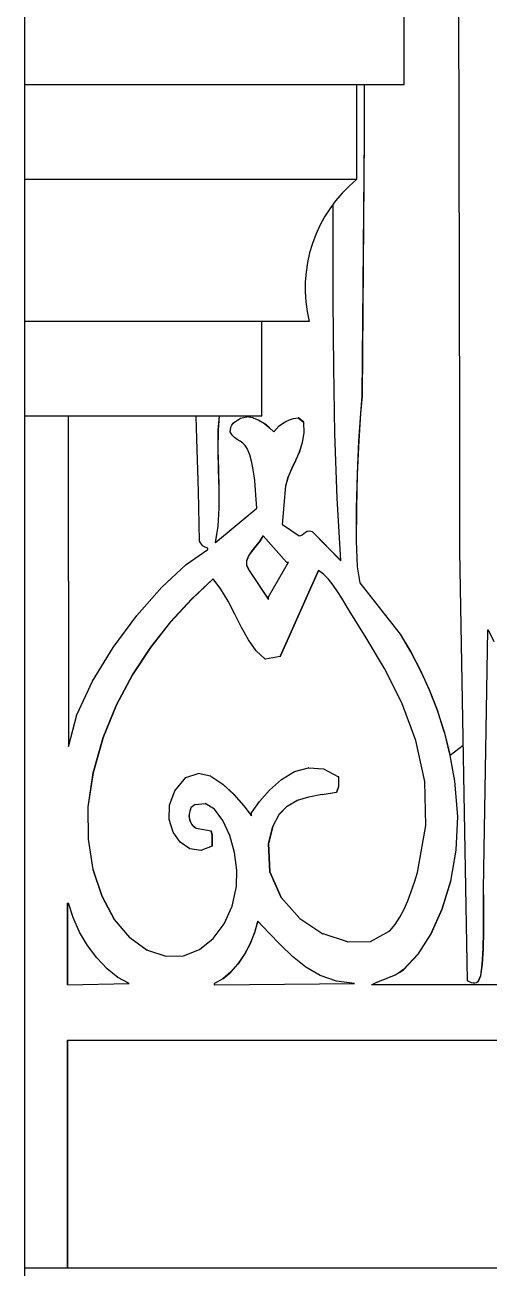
# Model space of a CAD drawing. Header units: inches. Extents: x 3672 to 10975, y -27382 to -746.
# Drawn here: x 4381.78 to 4386.68, y -26998.6 to -26985.46 of the extents above; entities that cross this region are included whole.
import ezdxf

# ---------------------------------------------------------------- set-up
doc = ezdxf.new("R2010")
doc.units = ezdxf.units.IN
doc.header["$LTSCALE"] = 17
doc.header["$MEASUREMENT"] = 0
doc.layers.add('25 BOT BAR', color=12, linetype='Continuous', lineweight=25)

msp = doc.modelspace()

# ---------------------------------------------------------------- linework, layer by layer
for p, q in [((4381.784, -26998.596), (4381.784, -26974.596)), ((4386.372, -26989.718), (4386.361, -26984.565)), ((4385.363, -26986.096), (4385.363, -26986.643)), ((4385.365, -26986.643), (4385.365, -26986.096)), ((4385.363, -26986.643), (4385.34, -26989.381)), ((4385.342, -26989.381), (4385.365, -26986.643)), ((4385.365, -26986.643), (4385.363, -26986.643)), ((4385.035, -26987.665), (4385.036, -26987.355)), ((4385.036, -26988.374), (4385.035, -26987.665)), ((4385.041, -26989.081), (4385.036, -26988.374)), ((4385.054, -26989.779), (4385.041, -26989.081)), ((4385.34, -26989.381), (4385.323, -26989.568)), ((4385.326, -26989.568), (4385.342, -26989.381)), ((4385.342, -26989.381), (4385.34, -26989.381)), ((4382.241, -26989.596), (4382.244, -26993.085)), ((4382.246, -26993.076), (4382.244, -26989.596)), ((4383.598, -26989.834), (4383.59, -26989.596)), ((4383.833, -26989.596), (4383.822, -26989.744)), ((4383.824, -26989.744), (4383.835, -26989.596)), ((4383.994, -26989.659), (4384.058, -26989.618)), ((4384.058, -26989.618), (4384.123, -26989.604)), ((4384.125, -26989.604), (4384.123, -26989.604)), ((4384.123, -26989.604), (4384.124, -26989.604)), ((4384.125, -26989.604), (4384.124, -26989.604)), ((4384.188, -26989.613), (4384.125, -26989.604)), ((4384.19, -26989.613), (4384.188, -26989.613)), ((4384.19, -26989.613), (4384.251, -26989.638)), ((4384.575, -26989.634), (4384.618, -26989.622)), ((4384.618, -26989.622), (4384.667, -26989.615)), ((4384.667, -26989.615), (4384.723, -26989.659)), ((4384.669, -26989.615), (4384.667, -26989.615)), ((4384.725, -26989.659), (4384.669, -26989.615)), ((4385.323, -26989.568), (4385.305, -26989.856)), ((4385.308, -26989.856), (4385.326, -26989.568)), ((4385.326, -26989.568), (4385.323, -26989.568)), ((4383.822, -26989.744), (4383.82, -26989.952)), ((4383.824, -26989.744), (4383.822, -26989.744)), ((4383.822, -26989.952), (4383.824, -26989.744)), ((4383.949, -26989.762), (4383.953, -26989.738)), ((4383.953, -26989.738), (4383.956, -26989.719)), ((4383.956, -26989.719), (4383.96, -26989.704)), ((4383.96, -26989.704), (4383.965, -26989.692)), ((4383.965, -26989.692), (4383.972, -26989.682)), ((4383.972, -26989.682), (4383.981, -26989.671)), ((4383.981, -26989.671), (4383.994, -26989.659)), ((4384.253, -26989.638), (4384.251, -26989.638)), ((4384.253, -26989.638), (4384.31, -26989.675)), ((4384.312, -26989.675), (4384.31, -26989.675)), ((4384.31, -26989.675), (4384.363, -26989.718)), ((4384.365, -26989.718), (4384.312, -26989.675)), ((4384.365, -26989.718), (4384.363, -26989.718)), ((4384.363, -26989.718), (4384.409, -26989.762)), ((4384.41, -26989.76), (4384.365, -26989.718)), ((4384.41, -26989.76), (4384.437, -26989.729)), ((4384.437, -26989.729), (4384.467, -26989.699)), ((4384.467, -26989.699), (4384.5, -26989.673)), ((4384.5, -26989.673), (4384.536, -26989.652)), ((4384.536, -26989.652), (4384.575, -26989.634)), ((4384.723, -26989.659), (4384.727, -26989.772)), ((4384.725, -26989.659), (4384.723, -26989.659)), ((4384.729, -26989.772), (4384.725, -26989.659)), ((4386.372, -26991.02), (4386.372, -26989.718)), ((4383.616, -26990.388), (4383.598, -26989.834)), ((4383.971, -26989.795), (4383.949, -26989.762)), ((4383.996, -26989.821), (4383.971, -26989.795)), ((4384.024, -26989.842), (4383.996, -26989.821)), ((4384.053, -26989.861), (4384.024, -26989.842)), ((4384.081, -26989.882), (4384.053, -26989.861)), ((4384.107, -26989.906), (4384.081, -26989.882)), ((4384.409, -26989.762), (4384.41, -26989.76)), ((4384.71, -26989.875), (4384.679, -26989.971)), ((4384.681, -26989.971), (4384.712, -26989.875)), ((4384.727, -26989.772), (4384.71, -26989.875)), ((4384.712, -26989.875), (4384.71, -26989.875)), ((4384.712, -26989.875), (4384.729, -26989.772)), ((4384.729, -26989.772), (4384.727, -26989.772)), ((4385.078, -26990.461), (4385.054, -26989.779)), ((4385.305, -26989.856), (4385.29, -26990.204)), ((4385.292, -26990.204), (4385.308, -26989.856)), ((4385.308, -26989.856), (4385.305, -26989.856)), ((4383.82, -26989.952), (4383.825, -26990.161)), ((4383.822, -26989.952), (4383.82, -26989.952)), ((4383.827, -26990.161), (4383.822, -26989.952)), ((4384.128, -26989.937), (4384.107, -26989.906)), ((4384.156, -26990.004), (4384.128, -26989.937)), ((4384.178, -26990.086), (4384.156, -26990.004)), ((4384.679, -26989.971), (4384.639, -26990.063)), ((4384.641, -26990.063), (4384.681, -26989.971)), ((4384.681, -26989.971), (4384.679, -26989.971)), ((4384.195, -26990.179), (4384.178, -26990.086)), ((4384.639, -26990.063), (4384.597, -26990.152)), ((4384.6, -26990.152), (4384.641, -26990.063)), ((4384.641, -26990.063), (4384.639, -26990.063)), ((4383.827, -26990.161), (4383.825, -26990.161)), ((4383.825, -26990.161), (4383.83, -26990.367)), ((4383.832, -26990.367), (4383.827, -26990.161)), ((4384.208, -26990.277), (4384.195, -26990.179)), ((4384.217, -26990.378), (4384.208, -26990.277)), ((4384.56, -26990.241), (4384.532, -26990.332)), ((4384.535, -26990.332), (4384.562, -26990.241)), ((4384.597, -26990.152), (4384.56, -26990.241)), ((4384.562, -26990.241), (4384.56, -26990.241)), ((4384.562, -26990.241), (4384.6, -26990.152)), ((4384.6, -26990.152), (4384.597, -26990.152)), ((4385.29, -26990.204), (4385.28, -26990.57)), ((4385.282, -26990.57), (4385.292, -26990.204)), ((4385.292, -26990.204), (4385.29, -26990.204)), ((4383.624, -26990.918), (4383.616, -26990.388)), ((4383.832, -26990.367), (4383.83, -26990.367)), ((4383.83, -26990.367), (4383.83, -26990.567)), ((4383.832, -26990.567), (4383.832, -26990.367)), ((4384.224, -26990.475), (4384.217, -26990.378)), ((4384.532, -26990.332), (4384.499, -26990.742)), ((4384.501, -26990.742), (4384.535, -26990.332)), ((4384.535, -26990.332), (4384.532, -26990.332)), ((4384.229, -26990.567), (4384.224, -26990.475)), ((4385.116, -26991.121), (4385.078, -26990.461)), ((4383.794, -26990.931), (4384.229, -26990.567)), ((4383.83, -26990.567), (4383.819, -26990.757)), ((4383.822, -26990.757), (4383.832, -26990.567)), ((4383.832, -26990.567), (4383.83, -26990.567)), ((4385.28, -26990.57), (4385.279, -26990.912)), ((4385.282, -26990.57), (4385.28, -26990.57)), ((4385.281, -26990.912), (4385.282, -26990.57)), ((4383.819, -26990.757), (4383.792, -26990.933)), ((4383.794, -26990.931), (4383.822, -26990.757)), ((4383.822, -26990.757), (4383.819, -26990.757)), ((4384.501, -26990.742), (4384.499, -26990.742)), ((4384.501, -26990.742), (4384.678, -26990.859)), ((4384.762, -26990.811), (4384.785, -26990.808)), ((4384.787, -26990.808), (4384.785, -26990.808)), ((4384.787, -26990.808), (4384.813, -26990.816)), ((4383.636, -26990.934), (4383.624, -26990.918)), ((4383.646, -26990.948), (4383.636, -26990.934)), ((4383.792, -26990.933), (4383.794, -26990.931)), ((4384.264, -26990.912), (4384.223, -26990.965)), ((4384.225, -26990.965), (4384.266, -26990.912)), ((4384.297, -26990.859), (4384.264, -26990.912)), ((4384.266, -26990.912), (4384.264, -26990.912)), ((4384.266, -26990.912), (4384.298, -26990.861)), ((4384.298, -26990.861), (4384.297, -26990.859)), ((4384.544, -26991.138), (4384.298, -26990.861)), ((4384.678, -26990.859), (4384.694, -26990.858)), ((4384.694, -26990.858), (4384.709, -26990.849)), ((4384.709, -26990.849), (4384.725, -26990.835)), ((4384.725, -26990.835), (4384.742, -26990.822)), ((4384.742, -26990.822), (4384.762, -26990.811)), ((4384.815, -26990.816), (4384.813, -26990.816)), ((4384.813, -26990.816), (4385.116, -26991.123)), ((4385.116, -26991.121), (4384.815, -26990.816)), ((4385.281, -26990.912), (4385.279, -26990.912)), ((4385.279, -26990.912), (4385.29, -26991.188)), ((4385.292, -26991.188), (4385.281, -26990.912)), ((4383.485, -26991.163), (4383.713, -26991.006)), ((4383.655, -26990.959), (4383.646, -26990.948)), ((4383.665, -26990.968), (4383.655, -26990.959)), ((4383.677, -26990.977), (4383.665, -26990.968)), ((4383.692, -26990.984), (4383.677, -26990.977)), ((4383.713, -26990.991), (4383.692, -26990.984)), ((4383.713, -26991.006), (4383.713, -26990.991)), ((4384.18, -26991.019), (4384.144, -26991.072)), ((4384.146, -26991.072), (4384.182, -26991.019)), ((4384.223, -26990.965), (4384.18, -26991.019)), ((4384.182, -26991.019), (4384.18, -26991.019)), ((4384.182, -26991.019), (4384.225, -26990.965)), ((4384.225, -26990.965), (4384.223, -26990.965)), ((4386.451, -26995.559), (4386.372, -26991.02)), ((4383.229, -26991.402), (4383.485, -26991.163)), ((4384.144, -26991.072), (4384.122, -26991.124)), ((4384.124, -26991.124), (4384.122, -26991.124)), ((4384.122, -26991.124), (4384.122, -26991.175)), ((4384.124, -26991.175), (4384.122, -26991.175)), ((4384.122, -26991.175), (4384.151, -26991.225)), ((4384.124, -26991.124), (4384.146, -26991.072)), ((4384.124, -26991.175), (4384.124, -26991.124)), ((4384.153, -26991.225), (4384.124, -26991.175)), ((4384.146, -26991.072), (4384.144, -26991.072)), ((4384.353, -26991.504), (4384.566, -26991.138)), ((4384.544, -26991.138), (4384.566, -26991.138)), ((4385.116, -26991.123), (4385.116, -26991.121)), ((4385.292, -26991.188), (4385.29, -26991.188)), ((4385.29, -26991.188), (4385.318, -26991.357)), ((4385.32, -26991.357), (4385.292, -26991.188)), ((4383.769, -26991.313), (4383.542, -26991.529)), ((4383.544, -26991.529), (4383.77, -26991.314)), ((4383.77, -26991.314), (4383.769, -26991.313)), ((4383.852, -26991.423), (4383.77, -26991.314)), ((4384.153, -26991.225), (4384.151, -26991.225)), ((4384.151, -26991.225), (4384.353, -26991.533)), ((4384.353, -26991.53), (4384.153, -26991.225)), ((4384.88, -26991.225), (4384.476, -26992.133)), ((4384.478, -26992.133), (4384.882, -26991.227)), ((4384.882, -26991.227), (4384.88, -26991.225)), ((4384.933, -26991.266), (4384.882, -26991.227)), ((4384.985, -26991.319), (4384.933, -26991.266)), ((4385.034, -26991.382), (4384.985, -26991.319)), ((4382.965, -26991.7), (4383.229, -26991.402)), ((4383.927, -26991.551), (4383.852, -26991.423)), ((4385.081, -26991.449), (4385.034, -26991.382)), ((4385.126, -26991.519), (4385.081, -26991.449)), ((4385.32, -26991.357), (4385.318, -26991.357)), ((4385.318, -26991.357), (4385.744, -26991.899)), ((4385.746, -26991.899), (4385.32, -26991.357)), ((4383.542, -26991.529), (4383.32, -26991.77)), ((4383.323, -26991.77), (4383.544, -26991.529)), ((4383.544, -26991.529), (4383.542, -26991.529)), ((4383.997, -26991.689), (4383.927, -26991.551)), ((4384.353, -26991.53), (4384.353, -26991.504)), ((4384.353, -26991.533), (4384.353, -26991.53)), ((4385.206, -26991.65), (4385.126, -26991.519)), ((4382.714, -26992.039), (4382.965, -26991.7)), ((4384.067, -26991.828), (4383.997, -26991.689)), ((4385.385, -26991.938), (4385.206, -26991.65)), ((4383.32, -26991.77), (4383.111, -26992.036)), ((4383.113, -26992.036), (4383.323, -26991.77)), ((4383.323, -26991.77), (4383.32, -26991.77)), ((4384.141, -26991.96), (4384.067, -26991.828)), ((4386.664, -26991.855), (4386.619, -26994.592)), ((4386.621, -26994.592), (4386.666, -26991.855)), ((4386.666, -26991.855), (4386.664, -26991.855)), ((4386.666, -26991.855), (4386.675, -26991.855)), ((4386.735, -26991.98), (4386.675, -26991.855)), ((4384.224, -26992.074), (4384.141, -26991.96)), ((4385.578, -26992.263), (4385.385, -26991.938)), ((4385.746, -26991.899), (4385.744, -26991.899)), ((4385.744, -26991.899), (4385.854, -26992.087)), ((4385.856, -26992.087), (4385.746, -26991.899)), ((4382.496, -26992.396), (4382.714, -26992.039)), ((4383.111, -26992.036), (4382.918, -26992.328)), ((4382.92, -26992.328), (4383.113, -26992.036)), ((4383.113, -26992.036), (4383.111, -26992.036)), ((4384.319, -26992.162), (4384.224, -26992.074)), ((4385.856, -26992.087), (4385.854, -26992.087)), ((4385.854, -26992.087), (4385.956, -26992.282)), ((4385.958, -26992.282), (4385.856, -26992.087)), ((4384.321, -26992.162), (4384.319, -26992.162)), ((4384.476, -26992.133), (4384.321, -26992.162)), ((4384.478, -26992.133), (4384.476, -26992.133)), ((4382.918, -26992.328), (4382.749, -26992.646)), ((4382.751, -26992.646), (4382.92, -26992.328)), ((4382.92, -26992.328), (4382.918, -26992.328)), ((4385.76, -26992.625), (4385.578, -26992.263)), ((4385.956, -26992.282), (4386.049, -26992.486)), ((4385.958, -26992.282), (4385.956, -26992.282)), ((4386.051, -26992.486), (4385.958, -26992.282)), ((4382.332, -26992.752), (4382.496, -26992.396)), ((4386.051, -26992.486), (4386.049, -26992.486)), ((4386.049, -26992.486), (4386.133, -26992.701)), ((4386.135, -26992.701), (4386.051, -26992.486)), ((4382.749, -26992.646), (4382.608, -26992.991)), ((4382.61, -26992.991), (4382.751, -26992.646)), ((4382.751, -26992.646), (4382.749, -26992.646)), ((4385.909, -26993.023), (4385.76, -26992.625)), ((4382.246, -26993.076), (4382.332, -26992.752)), ((4386.133, -26992.701), (4386.206, -26992.932)), ((4386.135, -26992.701), (4386.133, -26992.701)), ((4386.208, -26992.932), (4386.135, -26992.701)), ((4382.608, -26992.991), (4382.502, -26993.363)), ((4382.504, -26993.363), (4382.61, -26992.991)), ((4382.61, -26992.991), (4382.608, -26992.991)), ((4386.001, -26993.455), (4385.909, -26993.023)), ((4386.208, -26992.932), (4386.206, -26992.932)), ((4386.206, -26992.932), (4386.268, -26993.181)), ((4386.208, -26992.932), (4386.27, -26993.181)), ((4382.244, -26993.085), (4382.246, -26993.076)), ((4386.269, -26993.176), (4386.408, -26993.072)), ((4386.27, -26993.181), (4386.268, -26993.181)), ((4386.268, -26993.181), (4386.316, -26993.451)), ((4386.318, -26993.451), (4386.27, -26993.181)), ((4382.502, -26993.363), (4382.449, -26993.721)), ((4382.451, -26993.721), (4382.504, -26993.363)), ((4382.504, -26993.363), (4382.502, -26993.363)), ((4383.366, -26993.553), (4383.483, -26993.413)), ((4383.483, -26993.413), (4383.61, -26993.37)), ((4383.612, -26993.37), (4383.61, -26993.37)), ((4383.612, -26993.37), (4383.612, -26993.37)), ((4383.742, -26993.4), (4383.612, -26993.37)), ((4383.744, -26993.4), (4383.742, -26993.4)), ((4383.744, -26993.4), (4383.87, -26993.482)), ((4384.365, -26993.545), (4384.489, -26993.435)), ((4384.489, -26993.435), (4384.627, -26993.351)), ((4384.627, -26993.351), (4384.776, -26993.309)), ((4384.778, -26993.309), (4384.776, -26993.309)), ((4384.778, -26993.309), (4384.932, -26993.322)), ((4384.935, -26993.322), (4384.932, -26993.322)), ((4384.935, -26993.322), (4385.093, -26993.407)), ((4385.095, -26993.407), (4385.093, -26993.407)), ((4385.093, -26993.407), (4385.093, -26993.509)), ((4385.095, -26993.509), (4385.095, -26993.407)), ((4383.31, -26993.706), (4383.366, -26993.553)), ((4383.872, -26993.482), (4383.87, -26993.482)), ((4383.87, -26993.482), (4383.989, -26993.594)), ((4383.991, -26993.594), (4383.872, -26993.482)), ((4384.259, -26993.667), (4384.365, -26993.545)), ((4385.093, -26993.509), (4385.071, -26993.568)), ((4385.073, -26993.568), (4385.095, -26993.509)), ((4385.095, -26993.509), (4385.093, -26993.509)), ((4386.014, -26993.92), (4386.001, -26993.455)), ((4386.318, -26993.451), (4386.316, -26993.451)), ((4386.316, -26993.451), (4386.347, -26993.824)), ((4386.349, -26993.824), (4386.318, -26993.451)), ((4383.581, -26993.699), (4383.686, -26993.687)), ((4383.785, -26993.748), (4383.686, -26993.687)), ((4383.991, -26993.594), (4383.989, -26993.594)), ((4383.989, -26993.594), (4384.092, -26993.713)), ((4384.095, -26993.713), (4383.991, -26993.594)), ((4384.173, -26993.787), (4384.259, -26993.667)), ((4384.552, -26993.714), (4384.654, -26993.656)), ((4384.656, -26993.656), (4384.654, -26993.656)), ((4384.777, -26993.619), (4384.656, -26993.656)), ((4384.779, -26993.619), (4384.777, -26993.619)), ((4384.916, -26993.593), (4384.779, -26993.619)), ((4384.918, -26993.593), (4384.916, -26993.593)), ((4384.918, -26993.593), (4385.071, -26993.568)), ((4385.073, -26993.568), (4385.071, -26993.568)), ((4382.451, -26993.721), (4382.449, -26993.721)), ((4382.449, -26993.721), (4382.45, -26994.064)), ((4382.453, -26994.064), (4382.451, -26993.721)), ((4383.307, -26993.856), (4383.31, -26993.706)), ((4383.517, -26993.803), (4383.516, -26993.82)), ((4383.518, -26993.82), (4383.516, -26993.82)), ((4383.516, -26993.82), (4383.518, -26993.839)), ((4383.52, -26993.786), (4383.517, -26993.803)), ((4383.519, -26993.803), (4383.517, -26993.803)), ((4383.518, -26993.82), (4383.519, -26993.803)), ((4383.52, -26993.839), (4383.518, -26993.82)), ((4383.519, -26993.803), (4383.522, -26993.786)), ((4383.524, -26993.769), (4383.52, -26993.786)), ((4383.522, -26993.786), (4383.52, -26993.786)), ((4383.522, -26993.786), (4383.526, -26993.769)), ((4383.529, -26993.75), (4383.524, -26993.769)), ((4383.526, -26993.769), (4383.524, -26993.769)), ((4383.526, -26993.769), (4383.531, -26993.75)), ((4383.534, -26993.729), (4383.529, -26993.75)), ((4383.531, -26993.75), (4383.529, -26993.75)), ((4383.531, -26993.75), (4383.536, -26993.729)), ((4383.536, -26993.729), (4383.534, -26993.729)), ((4383.579, -26993.699), (4383.536, -26993.729)), ((4383.581, -26993.699), (4383.579, -26993.699)), ((4383.873, -26993.866), (4383.785, -26993.748)), ((4384.092, -26993.713), (4384.173, -26993.817)), ((4384.095, -26993.713), (4384.092, -26993.713)), ((4384.173, -26993.814), (4384.095, -26993.713)), ((4384.173, -26993.814), (4384.173, -26993.787)), ((4384.173, -26993.817), (4384.173, -26993.814)), ((4384.463, -26993.802), (4384.398, -26993.931)), ((4384.4, -26993.931), (4384.466, -26993.802)), ((4384.549, -26993.714), (4384.463, -26993.802)), ((4384.466, -26993.802), (4384.463, -26993.802)), ((4384.466, -26993.802), (4384.552, -26993.714)), ((4384.552, -26993.714), (4384.549, -26993.714)), ((4386.347, -26993.824), (4386.331, -26994.179)), ((4386.333, -26994.179), (4386.349, -26993.824)), ((4386.349, -26993.824), (4386.347, -26993.824)), ((4383.348, -26993.99), (4383.307, -26993.856)), ((4383.52, -26993.839), (4383.518, -26993.839)), ((4383.518, -26993.839), (4383.523, -26993.86)), ((4383.525, -26993.86), (4383.52, -26993.839)), ((4383.525, -26993.86), (4383.523, -26993.86)), ((4383.523, -26993.86), (4383.53, -26993.881)), ((4383.532, -26993.881), (4383.525, -26993.86)), ((4383.532, -26993.881), (4383.53, -26993.881)), ((4383.53, -26993.881), (4383.537, -26993.897)), ((4383.539, -26993.897), (4383.532, -26993.881)), ((4383.539, -26993.897), (4383.537, -26993.897)), ((4383.537, -26993.897), (4383.544, -26993.91)), ((4383.546, -26993.91), (4383.539, -26993.897)), ((4383.546, -26993.91), (4383.544, -26993.91)), ((4383.544, -26993.91), (4383.552, -26993.92)), ((4383.554, -26993.92), (4383.546, -26993.91)), ((4383.554, -26993.92), (4383.552, -26993.92)), ((4383.552, -26993.92), (4383.562, -26993.929)), ((4383.564, -26993.929), (4383.554, -26993.92)), ((4383.564, -26993.929), (4383.562, -26993.929)), ((4383.562, -26993.929), (4383.574, -26993.938)), ((4383.577, -26993.938), (4383.564, -26993.929)), ((4383.577, -26993.938), (4383.574, -26993.938)), ((4383.577, -26993.938), (4383.59, -26993.948)), ((4383.592, -26993.948), (4383.59, -26993.948)), ((4383.592, -26993.948), (4383.747, -26993.978)), ((4383.944, -26994.024), (4383.873, -26993.866)), ((4384.398, -26993.931), (4384.353, -26994.109)), ((4384.355, -26994.109), (4384.4, -26993.931)), ((4384.4, -26993.931), (4384.398, -26993.931)), ((4385.924, -26994.417), (4386.014, -26993.92)), ((4382.453, -26994.064), (4382.45, -26994.064)), ((4382.45, -26994.064), (4382.501, -26994.383)), ((4382.503, -26994.383), (4382.453, -26994.064)), ((4383.423, -26994.097), (4383.348, -26993.99)), ((4383.749, -26993.978), (4383.747, -26993.978)), ((4383.747, -26993.978), (4383.758, -26994.021)), ((4383.76, -26994.021), (4383.749, -26993.978)), ((4383.76, -26994.021), (4383.758, -26994.021)), ((4383.758, -26994.021), (4383.758, -26994.139)), ((4383.76, -26994.139), (4383.76, -26994.021)), ((4383.995, -26994.205), (4383.944, -26994.024)), ((4383.523, -26994.166), (4383.423, -26994.097)), ((4383.638, -26994.183), (4383.523, -26994.166)), ((4383.64, -26994.183), (4383.638, -26994.183)), ((4383.758, -26994.139), (4383.64, -26994.183)), ((4383.76, -26994.139), (4383.758, -26994.139)), ((4384.02, -26994.39), (4383.995, -26994.205)), ((4384.355, -26994.109), (4384.353, -26994.109)), ((4384.353, -26994.109), (4384.366, -26994.411)), ((4384.368, -26994.411), (4384.355, -26994.109)), ((4386.331, -26994.179), (4386.274, -26994.508)), ((4386.276, -26994.508), (4386.333, -26994.179)), ((4386.333, -26994.179), (4386.331, -26994.179)), ((4382.503, -26994.383), (4382.501, -26994.383)), ((4382.501, -26994.383), (4382.595, -26994.668)), ((4382.597, -26994.668), (4382.503, -26994.383)), ((4384.016, -26994.563), (4384.02, -26994.39)), ((4384.368, -26994.411), (4384.366, -26994.411)), ((4384.366, -26994.411), (4384.486, -26994.681)), ((4384.488, -26994.681), (4384.368, -26994.411)), ((4385.893, -26994.518), (4385.924, -26994.417)), ((4383.969, -26994.771), (4384.016, -26994.563)), ((4385.86, -26994.618), (4385.893, -26994.518)), ((4386.274, -26994.508), (4386.183, -26994.805)), ((4386.186, -26994.805), (4386.276, -26994.508)), ((4386.276, -26994.508), (4386.274, -26994.508)), ((4386.619, -26994.592), (4386.62, -26994.707)), ((4386.621, -26994.592), (4386.619, -26994.592)), ((4386.622, -26994.707), (4386.621, -26994.592)), ((4382.232, -26994.739), (4382.234, -26994.739)), ((4382.232, -26994.739), (4382.232, -26995.602)), ((4382.234, -26995.602), (4382.234, -26994.739)), ((4382.234, -26994.739), (4382.244, -26994.739)), ((4382.292, -26994.893), (4382.244, -26994.739)), ((4382.595, -26994.668), (4382.725, -26994.912)), ((4382.597, -26994.668), (4382.595, -26994.668)), ((4382.728, -26994.912), (4382.597, -26994.668)), ((4384.488, -26994.681), (4384.486, -26994.681)), ((4384.486, -26994.681), (4384.683, -26994.904)), ((4384.685, -26994.904), (4384.488, -26994.681)), ((4385.784, -26994.805), (4385.824, -26994.714)), ((4385.824, -26994.714), (4385.86, -26994.618)), ((4386.622, -26994.707), (4386.62, -26994.707)), ((4386.62, -26994.707), (4386.621, -26994.863)), ((4386.623, -26994.863), (4386.622, -26994.707)), ((4383.885, -26994.959), (4383.969, -26994.771)), ((4385.739, -26994.889), (4385.784, -26994.805)), ((4386.183, -26994.805), (4386.066, -26995.064)), ((4386.068, -26995.064), (4386.186, -26994.805)), ((4386.186, -26994.805), (4386.183, -26994.805)), ((4386.621, -26994.863), (4386.621, -26995.041)), ((4386.623, -26994.863), (4386.621, -26994.863)), ((4386.623, -26995.041), (4386.623, -26994.863)), ((4382.36, -26995.045), (4382.292, -26994.893)), ((4382.728, -26994.912), (4382.725, -26994.912)), ((4382.725, -26994.912), (4382.887, -26995.104)), ((4382.889, -26995.104), (4382.728, -26994.912)), ((4383.768, -26995.115), (4383.885, -26994.959)), ((4384.241, -26994.929), (4384.207, -26995.051)), ((4384.209, -26995.051), (4384.242, -26994.931)), ((4384.242, -26994.931), (4384.241, -26994.929)), ((4384.358, -26995.052), (4384.242, -26994.931)), ((4384.685, -26994.904), (4384.683, -26994.904)), ((4384.685, -26994.904), (4384.927, -26995.065)), ((4385.632, -26995.032), (4385.689, -26994.965)), ((4385.689, -26994.965), (4385.739, -26994.889)), ((4382.445, -26995.188), (4382.36, -26995.045)), ((4382.889, -26995.104), (4382.887, -26995.104)), ((4382.889, -26995.104), (4383.074, -26995.236)), ((4383.624, -26995.231), (4383.768, -26995.115)), ((4384.207, -26995.051), (4384.159, -26995.169)), ((4384.161, -26995.169), (4384.209, -26995.051)), ((4384.209, -26995.051), (4384.207, -26995.051)), ((4384.479, -26995.18), (4384.358, -26995.052)), ((4384.929, -26995.065), (4384.927, -26995.065)), ((4385.186, -26995.15), (4384.929, -26995.065)), ((4385.431, -26995.144), (4385.632, -26995.032)), ((4386.066, -26995.064), (4385.929, -26995.279)), ((4385.931, -26995.279), (4386.068, -26995.064)), ((4386.068, -26995.064), (4386.066, -26995.064)), ((4386.621, -26995.041), (4386.617, -26995.221)), ((4386.619, -26995.221), (4386.623, -26995.041)), ((4386.623, -26995.041), (4386.621, -26995.041)), ((4382.543, -26995.319), (4382.445, -26995.188)), ((4383.076, -26995.236), (4383.074, -26995.236)), ((4383.076, -26995.236), (4383.272, -26995.301)), ((4383.457, -26995.296), (4383.624, -26995.231)), ((4384.159, -26995.169), (4384.1, -26995.28)), ((4384.103, -26995.28), (4384.161, -26995.169)), ((4384.161, -26995.169), (4384.159, -26995.169)), ((4384.607, -26995.303), (4384.479, -26995.18)), ((4385.186, -26995.15), (4385.431, -26995.144)), ((4386.617, -26995.221), (4386.607, -26995.383)), ((4386.609, -26995.383), (4386.619, -26995.221)), ((4386.619, -26995.221), (4386.617, -26995.221)), ((4382.651, -26995.433), (4382.543, -26995.319)), ((4383.272, -26995.301), (4383.457, -26995.296)), ((4384.032, -26995.381), (4383.954, -26995.468)), ((4383.956, -26995.468), (4384.034, -26995.381)), ((4384.1, -26995.28), (4384.032, -26995.381)), ((4384.034, -26995.381), (4384.032, -26995.381)), ((4384.034, -26995.381), (4384.103, -26995.28)), ((4384.103, -26995.28), (4384.1, -26995.28)), ((4384.746, -26995.415), (4384.607, -26995.303)), ((4385.929, -26995.279), (4385.778, -26995.441)), ((4385.78, -26995.441), (4385.931, -26995.279)), ((4385.931, -26995.279), (4385.929, -26995.279)), ((4386.607, -26995.383), (4386.59, -26995.507)), ((4386.592, -26995.507), (4386.609, -26995.383)), ((4386.609, -26995.383), (4386.607, -26995.383)), ((4382.765, -26995.524), (4382.651, -26995.433)), ((4382.883, -26995.588), (4382.765, -26995.524)), ((4383.954, -26995.468), (4383.87, -26995.538)), ((4383.872, -26995.538), (4383.956, -26995.468)), ((4383.956, -26995.468), (4383.954, -26995.468)), ((4384.899, -26995.505), (4384.746, -26995.415)), ((4385.07, -26995.565), (4384.899, -26995.505)), ((4385.642, -26995.52), (4385.596, -26995.538)), ((4385.644, -26995.52), (4385.642, -26995.52)), ((4385.689, -26995.5), (4385.644, -26995.52)), ((4385.691, -26995.5), (4385.689, -26995.5)), ((4385.734, -26995.474), (4385.691, -26995.5)), ((4385.778, -26995.441), (4385.734, -26995.474)), ((4385.736, -26995.474), (4385.734, -26995.474)), ((4385.736, -26995.474), (4385.78, -26995.441)), ((4385.78, -26995.441), (4385.778, -26995.441)), ((4386.59, -26995.507), (4386.563, -26995.573)), ((4386.565, -26995.573), (4386.592, -26995.507)), ((4386.592, -26995.507), (4386.59, -26995.507)), ((4382.232, -26995.602), (4382.234, -26995.602)), ((4382.234, -26995.602), (4382.883, -26995.588)), ((4383.783, -26995.588), (4383.781, -26995.588)), ((4383.781, -26995.588), (4383.781, -26995.602)), ((4383.781, -26995.602), (4383.783, -26995.602)), ((4383.87, -26995.538), (4383.783, -26995.588)), ((4383.783, -26995.602), (4383.783, -26995.588)), ((4383.783, -26995.602), (4385.262, -26995.588)), ((4383.872, -26995.538), (4383.87, -26995.538)), ((4385.262, -26995.588), (4385.07, -26995.565)), ((4385.443, -26995.602), (4385.441, -26995.602)), ((4385.493, -26995.577), (4385.443, -26995.602)), ((4387.247, -26995.602), (4385.443, -26995.602)), ((4385.496, -26995.577), (4385.493, -26995.577)), ((4385.544, -26995.556), (4385.496, -26995.577)), ((4385.547, -26995.556), (4385.544, -26995.556)), ((4385.594, -26995.538), (4385.547, -26995.556)), ((4385.596, -26995.538), (4385.594, -26995.538)), ((4386.465, -26995.568), (4386.451, -26995.559)), ((4386.48, -26995.575), (4386.465, -26995.568)), ((4386.495, -26995.581), (4386.48, -26995.575)), ((4386.511, -26995.585), (4386.495, -26995.581)), ((4386.528, -26995.585), (4386.511, -26995.585)), ((4386.53, -26995.585), (4386.528, -26995.585)), ((4386.545, -26995.581), (4386.53, -26995.585)), ((4386.547, -26995.581), (4386.545, -26995.581)), ((4386.563, -26995.573), (4386.547, -26995.581)), ((4386.565, -26995.573), (4386.563, -26995.573)), ((4382.232, -26996.188), (4382.232, -26998.596)), ((4382.234, -26996.188), (4382.232, -26996.188)), ((4382.234, -26998.596), (4382.234, -26996.188)), ((4382.234, -26996.188), (4397.266, -26996.188)), ((4382.232, -26998.596), (4381.784, -26998.596)), ((4407.688, -26998.596), (4381.784, -26998.596)), ((4382.234, -26998.596), (4382.232, -26998.596))]:
    msp.add_line(p, q)
at = {"layer": '25 BOT BAR'}
for p, q in [((4381.784, -27004.971), (4381.784, -26906.596)), ((4385.784, -26986.096), (4385.784, -26984.596)), ((4385.784, -26986.096), (4381.784, -26986.096)), ((4385.284, -26987.096), (4385.284, -26986.096)), ((4385.284, -26987.096), (4381.784, -26987.096)), ((4384.784, -26988.596), (4381.784, -26988.596)), ((4384.284, -26989.596), (4384.284, -26988.596)), ((4384.284, -26989.596), (4381.784, -26989.596))]:
    msp.add_line(p, q, dxfattribs=at)
msp.add_arc((4386.223, -26988.242), 1.483, 129.3404, 193.7898, dxfattribs=at)

doc.saveas('drawing.dxf')
